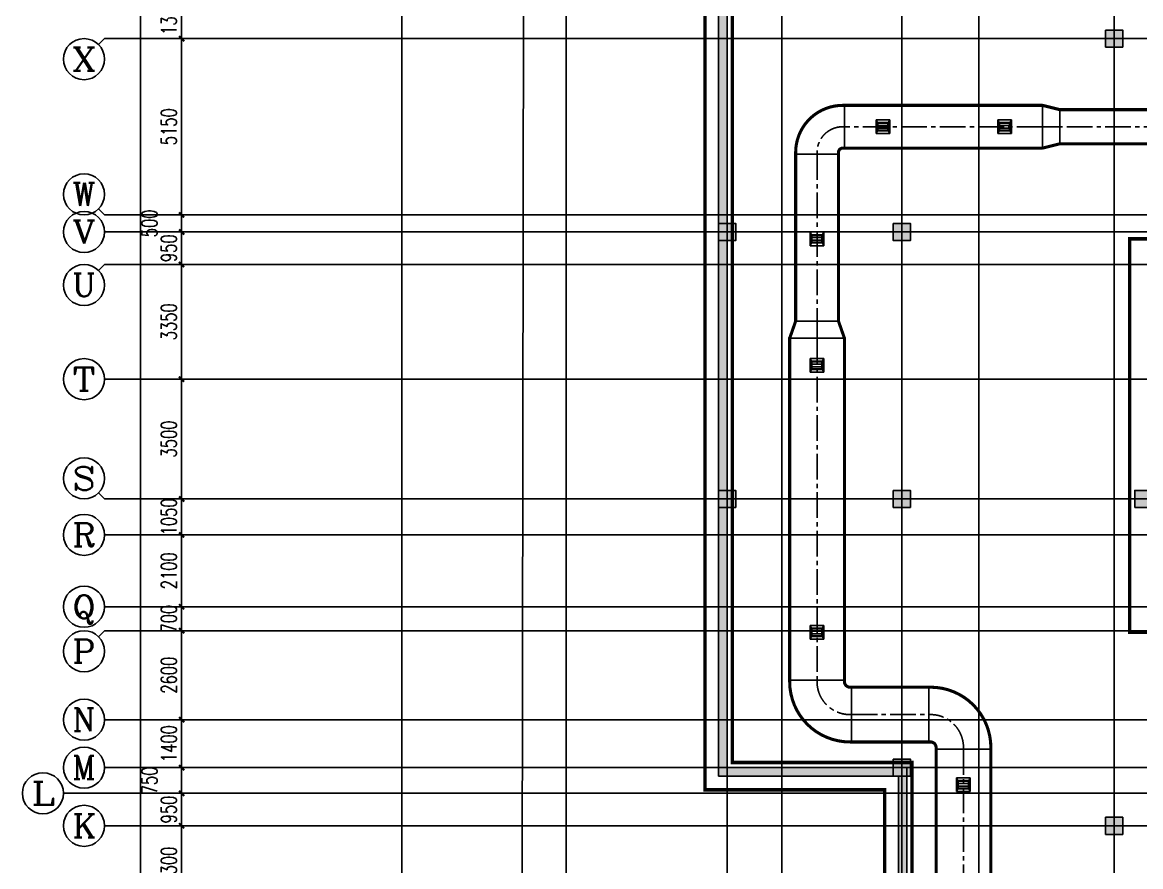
# Model space of a CAD drawing. Extents: x 369444 to 684549, y -549309 to 575337.
# Drawn here: x 369444 to 402098, y 96013 to 120682 of the extents above; entities that cross this region are included whole.
import ezdxf
from ezdxf.enums import TextEntityAlignment as Align

# ---------------------------------------------------------------- set-up
doc = ezdxf.new("R2010")
doc.units = 0
doc.header["$LTSCALE"] = 1000
doc.header["$MEASUREMENT"] = 0
for name, pattern in [('__DASH', [0.35, 0.25, -0.1]), ('CENTER2', [1.125, 0.75, -0.125, 0.125, -0.125]), ('DASH', [0.35, 0.25, -0.1])]:
    doc.linetypes.add(name, pattern=pattern)
for name, color, linetype in [('AXIS', 3, 'Continuous'), ('AXIS_TEXT', 7, 'Continuous'), ('COLUMN', 9, 'Continuous'), ('DOTE', 1, 'Continuous'), ('DUCT-排烟中心线', 5, 'CENTER2'), ('DUCT-排烟法兰', 4, 'Continuous'), ('DUCT-排烟管', 2, 'Continuous'), ('DUCT-排烟管端线', 4, 'Continuous'), ('HS-A-轮廓线-地下室', 3, 'DASH'), ('PUB_HATCH', 8, 'Continuous'), ('WALL', 9, 'Continuous'), ('防火分区线', 7, 'Continuous'), ('风管标注', 3, 'Continuous')]:
    doc.layers.add(name, color=color, linetype=linetype)
doc.layers.add('不要动图层', color=140, linetype='Continuous', plot=False)
doc.styles.add('_TCH_AXIS', font='COMPLEX', dxfattribs={"bigfont": 'GBCBIG'})
doc.styles.add('_TCH_DIM_T3', font='SIMPLEX', dxfattribs={"width": 0.705882, "bigfont": 'GBCBIG'})
doc.styles.add('COMPLEX', font='COMPLEX')
doc.dimstyles.new('_TCH_ARCH&&150', dxfattribs={"dimtxt": 446.25, "dimasz": 150, "dimexe": 375, "dimexo": 450, "dimgap": 150, "dimtad": 1, "dimdec": 0, "dimzin": 0, "dimdsep": 46, "dimtxsty": '_TCH_DIM_T3', "dimblk": 'ARCHTICK', "dimcen": 0.09, "dimclrt": 7, "dimazin": 2, "dimtfac": 1, "dimtdec": 0, "dimtix": 1, "dimtmove": 2, "dimatfit": 3, "dimfxl": 0, "dimtolj": 1, "dimtzin": 0, "dimarcsym": 0})

# ---------------------------------------------------------------- blocks, each defined once
blk = doc.blocks.new('_ArchTick')
at = {"color": 0, "linetype": 'ByBlock', "const_width": 0.4}
blk.add_lwpolyline([(-0.5, -0.5), (0.5, 0.5)], dxfattribs=at)
blk = doc.blocks.new('*D957')
at = {"layer": 'AXIS', "color": 0, "lineweight": -2, "transparency": 16777216}
for p, q in [((377394, 97207), (373719, 97207)), ((374094, 94907), (374094, 97207)), ((377394, 94907), (373719, 94907))]:
    blk.add_line(p, q, dxfattribs=at)
at = {"layer": 'Defpoints', "color": 0, "transparency": 16777216}
for p in [(374094, 97207), (377844, 97207), (377844, 94907)]:
    blk.add_point(p, dxfattribs=at)
at = {"layer": 'AXIS', "color": 0, "lineweight": -2, "transparency": 16777216, "xscale": 150, "yscale": 150, "zscale": 150}
for p, rotation in [((374094, 97207), 90), ((374094, 94907), 270)]:
    blk.add_blockref('_ArchTick', p, dxfattribs=dict(at, rotation=rotation))
at = {"layer": 'AXIS', "color": 7, "lineweight": -2, "transparency": 16777216, "insert": (373721, 96057), "char_height": 446.2, "attachment_point": 5, "rotation": 90, "style": '_TCH_DIM_T3'}
blk.add_mtext('\\A1;2300', dxfattribs=at)
blk = doc.blocks.new('*D958')
at = {"layer": 'AXIS', "color": 0, "lineweight": -2, "transparency": 16777216}
for p, q in [((374094, 98157), (374094, 98307)), ((377394, 98157), (373719, 98157)), ((374094, 97207), (374094, 98157)), ((377394, 97207), (373719, 97207)), ((374094, 97207), (374094, 97057))]:
    blk.add_line(p, q, dxfattribs=at)
at = {"layer": 'Defpoints', "color": 0, "transparency": 16777216}
for p in [(374094, 98157), (377844, 98157), (377844, 97207)]:
    blk.add_point(p, dxfattribs=at)
at = {"layer": 'AXIS', "color": 0, "lineweight": -2, "transparency": 16777216, "xscale": 150, "yscale": 150, "zscale": 150}
for p, rotation in [((374094, 98157), 270), ((374094, 97207), 90)]:
    blk.add_blockref('_ArchTick', p, dxfattribs=dict(at, rotation=rotation))
at = {"layer": 'AXIS', "color": 7, "lineweight": -2, "transparency": 16777216, "insert": (373721, 97682), "char_height": 446.2, "attachment_point": 5, "rotation": 90, "style": '_TCH_DIM_T3'}
blk.add_mtext('\\A1;950', dxfattribs=at)
blk = doc.blocks.new('*D959')
at = {"layer": 'AXIS', "color": 0, "lineweight": -2, "transparency": 16777216}
for p, q in [((377394, 98907), (373719, 98907)), ((374094, 98157), (374094, 98907)), ((377394, 98157), (373719, 98157))]:
    blk.add_line(p, q, dxfattribs=at)
at = {"layer": 'Defpoints', "color": 0, "transparency": 16777216}
for p in [(374094, 98907), (377844, 98907), (377844, 98157)]:
    blk.add_point(p, dxfattribs=at)
at = {"layer": 'AXIS', "color": 0, "lineweight": -2, "transparency": 16777216, "xscale": 150, "yscale": 150, "zscale": 150}
for p, rotation in [((374094, 98907), 90), ((374094, 98157), 270)]:
    blk.add_blockref('_ArchTick', p, dxfattribs=dict(at, rotation=rotation))
at = {"layer": 'AXIS', "color": 7, "lineweight": -2, "transparency": 16777216, "insert": (373157, 98532), "char_height": 446.2, "attachment_point": 5, "rotation": 90, "style": '_TCH_DIM_T3'}
blk.add_mtext('\\A1;750', dxfattribs=at)
blk = doc.blocks.new('*D960')
at = {"layer": 'AXIS', "color": 0, "lineweight": -2, "transparency": 16777216}
for p, q in [((377394, 100307), (373719, 100307)), ((374094, 98907), (374094, 100307)), ((377394, 98907), (373719, 98907))]:
    blk.add_line(p, q, dxfattribs=at)
at = {"layer": 'Defpoints', "color": 0, "transparency": 16777216}
for p in [(374094, 100307), (377844, 100307), (377844, 98907)]:
    blk.add_point(p, dxfattribs=at)
at = {"layer": 'AXIS', "color": 0, "lineweight": -2, "transparency": 16777216, "xscale": 150, "yscale": 150, "zscale": 150}
for p, rotation in [((374094, 100307), 90), ((374094, 98907), 270)]:
    blk.add_blockref('_ArchTick', p, dxfattribs=dict(at, rotation=rotation))
at = {"layer": 'AXIS', "color": 7, "lineweight": -2, "transparency": 16777216, "insert": (373721, 99607), "char_height": 446.2, "attachment_point": 5, "rotation": 90, "style": '_TCH_DIM_T3'}
blk.add_mtext('\\A1;1400', dxfattribs=at)
blk = doc.blocks.new('*D961')
at = {"layer": 'AXIS', "color": 0, "lineweight": -2, "transparency": 16777216}
for p, q in [((377394, 102907), (373719, 102907)), ((374094, 100307), (374094, 102907)), ((377394, 100307), (373719, 100307))]:
    blk.add_line(p, q, dxfattribs=at)
at = {"layer": 'Defpoints', "color": 0, "transparency": 16777216}
for p in [(374094, 102907), (377844, 102907), (377844, 100307)]:
    blk.add_point(p, dxfattribs=at)
at = {"layer": 'AXIS', "color": 0, "lineweight": -2, "transparency": 16777216, "xscale": 150, "yscale": 150, "zscale": 150}
for p, rotation in [((374094, 102907), 90), ((374094, 100307), 270)]:
    blk.add_blockref('_ArchTick', p, dxfattribs=dict(at, rotation=rotation))
at = {"layer": 'AXIS', "color": 7, "lineweight": -2, "transparency": 16777216, "insert": (373721, 101607), "char_height": 446.2, "attachment_point": 5, "rotation": 90, "style": '_TCH_DIM_T3'}
blk.add_mtext('\\A1;2600', dxfattribs=at)
blk = doc.blocks.new('*D962')
at = {"layer": 'AXIS', "color": 0, "lineweight": -2, "transparency": 16777216}
for p, q in [((377394, 103607), (373719, 103607)), ((374094, 103607), (374094, 103757)), ((374094, 102907), (374094, 103607)), ((377394, 102907), (373719, 102907)), ((374094, 102907), (374094, 102757))]:
    blk.add_line(p, q, dxfattribs=at)
at = {"layer": 'Defpoints', "color": 0, "transparency": 16777216}
for p in [(374094, 103607), (377844, 103607), (377844, 102907)]:
    blk.add_point(p, dxfattribs=at)
at = {"layer": 'AXIS', "color": 0, "lineweight": -2, "transparency": 16777216, "xscale": 150, "yscale": 150, "zscale": 150}
for p, rotation in [((374094, 103607), 270), ((374094, 102907), 90)]:
    blk.add_blockref('_ArchTick', p, dxfattribs=dict(at, rotation=rotation))
at = {"layer": 'AXIS', "color": 7, "lineweight": -2, "transparency": 16777216, "insert": (373721, 103257), "char_height": 446.2, "attachment_point": 5, "rotation": 90, "style": '_TCH_DIM_T3'}
blk.add_mtext('\\A1;700', dxfattribs=at)
blk = doc.blocks.new('*D963')
at = {"layer": 'AXIS', "color": 0, "lineweight": -2, "transparency": 16777216}
for p, q in [((377394, 105707), (373719, 105707)), ((374094, 103607), (374094, 105707)), ((377394, 103607), (373719, 103607))]:
    blk.add_line(p, q, dxfattribs=at)
at = {"layer": 'Defpoints', "color": 0, "transparency": 16777216}
for p in [(374094, 105707), (377844, 105707), (377844, 103607)]:
    blk.add_point(p, dxfattribs=at)
at = {"layer": 'AXIS', "color": 0, "lineweight": -2, "transparency": 16777216, "xscale": 150, "yscale": 150, "zscale": 150}
for p, rotation in [((374094, 105707), 90), ((374094, 103607), 270)]:
    blk.add_blockref('_ArchTick', p, dxfattribs=dict(at, rotation=rotation))
at = {"layer": 'AXIS', "color": 7, "lineweight": -2, "transparency": 16777216, "insert": (373721, 104657), "char_height": 446.2, "attachment_point": 5, "rotation": 90, "style": '_TCH_DIM_T3'}
blk.add_mtext('\\A1;2100', dxfattribs=at)
blk = doc.blocks.new('*D964')
at = {"layer": 'AXIS', "color": 0, "lineweight": -2, "transparency": 16777216}
for p, q in [((374094, 106757), (374094, 106907)), ((377394, 106757), (373719, 106757)), ((374094, 105707), (374094, 106757)), ((377394, 105707), (373719, 105707)), ((374094, 105707), (374094, 105557))]:
    blk.add_line(p, q, dxfattribs=at)
at = {"layer": 'Defpoints', "color": 0, "transparency": 16777216}
for p in [(374094, 106757), (377844, 106757), (377844, 105707)]:
    blk.add_point(p, dxfattribs=at)
at = {"layer": 'AXIS', "color": 0, "lineweight": -2, "transparency": 16777216, "xscale": 150, "yscale": 150, "zscale": 150}
for p, rotation in [((374094, 106757), 270), ((374094, 105707), 90)]:
    blk.add_blockref('_ArchTick', p, dxfattribs=dict(at, rotation=rotation))
at = {"layer": 'AXIS', "color": 7, "lineweight": -2, "transparency": 16777216, "insert": (373721, 106232), "char_height": 446.2, "attachment_point": 5, "rotation": 90, "style": '_TCH_DIM_T3'}
blk.add_mtext('\\A1;1050', dxfattribs=at)
blk = doc.blocks.new('*D965')
at = {"layer": 'AXIS', "color": 0, "lineweight": -2, "transparency": 16777216}
for p, q in [((377394, 110257), (373719, 110257)), ((374094, 106757), (374094, 110257)), ((377394, 106757), (373719, 106757))]:
    blk.add_line(p, q, dxfattribs=at)
at = {"layer": 'Defpoints', "color": 0, "transparency": 16777216}
for p in [(374094, 110257), (377844, 110257), (377844, 106757)]:
    blk.add_point(p, dxfattribs=at)
at = {"layer": 'AXIS', "color": 0, "lineweight": -2, "transparency": 16777216, "xscale": 150, "yscale": 150, "zscale": 150}
for p, rotation in [((374094, 110257), 90), ((374094, 106757), 270)]:
    blk.add_blockref('_ArchTick', p, dxfattribs=dict(at, rotation=rotation))
at = {"layer": 'AXIS', "color": 7, "lineweight": -2, "transparency": 16777216, "insert": (373721, 108507), "char_height": 446.2, "attachment_point": 5, "rotation": 90, "style": '_TCH_DIM_T3'}
blk.add_mtext('\\A1;3500', dxfattribs=at)
blk = doc.blocks.new('*D966')
at = {"layer": 'AXIS', "color": 0, "lineweight": -2, "transparency": 16777216}
for p, q in [((377394, 113607), (373719, 113607)), ((374094, 110257), (374094, 113607)), ((377394, 110257), (373719, 110257))]:
    blk.add_line(p, q, dxfattribs=at)
at = {"layer": 'Defpoints', "color": 0, "transparency": 16777216}
for p in [(374094, 113607), (377844, 113607), (377844, 110257)]:
    blk.add_point(p, dxfattribs=at)
at = {"layer": 'AXIS', "color": 0, "lineweight": -2, "transparency": 16777216, "xscale": 150, "yscale": 150, "zscale": 150}
for p, rotation in [((374094, 113607), 90), ((374094, 110257), 270)]:
    blk.add_blockref('_ArchTick', p, dxfattribs=dict(at, rotation=rotation))
at = {"layer": 'AXIS', "color": 7, "lineweight": -2, "transparency": 16777216, "insert": (373721, 111932), "char_height": 446.2, "attachment_point": 5, "rotation": 90, "style": '_TCH_DIM_T3'}
blk.add_mtext('\\A1;3350', dxfattribs=at)
blk = doc.blocks.new('*D967')
at = {"layer": 'AXIS', "color": 0, "lineweight": -2, "transparency": 16777216}
for p, q in [((374094, 114557), (374094, 114707)), ((377394, 114557), (373719, 114557)), ((374094, 113607), (374094, 114557)), ((377394, 113607), (373719, 113607)), ((374094, 113607), (374094, 113457))]:
    blk.add_line(p, q, dxfattribs=at)
at = {"layer": 'Defpoints', "color": 0, "transparency": 16777216}
for p in [(374094, 114557), (377844, 114557), (377844, 113607)]:
    blk.add_point(p, dxfattribs=at)
at = {"layer": 'AXIS', "color": 0, "lineweight": -2, "transparency": 16777216, "xscale": 150, "yscale": 150, "zscale": 150}
for p, rotation in [((374094, 114557), 270), ((374094, 113607), 90)]:
    blk.add_blockref('_ArchTick', p, dxfattribs=dict(at, rotation=rotation))
at = {"layer": 'AXIS', "color": 7, "lineweight": -2, "transparency": 16777216, "insert": (373721, 114082), "char_height": 446.2, "attachment_point": 5, "rotation": 90, "style": '_TCH_DIM_T3'}
blk.add_mtext('\\A1;950', dxfattribs=at)
blk = doc.blocks.new('*D968')
at = {"layer": 'AXIS', "color": 0, "lineweight": -2, "transparency": 16777216}
for p, q in [((377394, 115057), (373719, 115057)), ((374094, 114557), (374094, 115057)), ((377394, 114557), (373719, 114557))]:
    blk.add_line(p, q, dxfattribs=at)
at = {"layer": 'Defpoints', "color": 0, "transparency": 16777216}
for p in [(374094, 115057), (377844, 115057), (377844, 114557)]:
    blk.add_point(p, dxfattribs=at)
at = {"layer": 'AXIS', "color": 0, "lineweight": -2, "transparency": 16777216, "xscale": 150, "yscale": 150, "zscale": 150}
for p, rotation in [((374094, 115057), 90), ((374094, 114557), 270)]:
    blk.add_blockref('_ArchTick', p, dxfattribs=dict(at, rotation=rotation))
at = {"layer": 'AXIS', "color": 7, "lineweight": -2, "transparency": 16777216, "insert": (373157, 114807), "char_height": 446.2, "attachment_point": 5, "rotation": 90, "style": '_TCH_DIM_T3'}
blk.add_mtext('\\A1;500', dxfattribs=at)
blk = doc.blocks.new('*D969')
at = {"layer": 'AXIS', "color": 0, "lineweight": -2, "transparency": 16777216}
for p, q in [((377394, 120207), (373719, 120207)), ((374094, 115057), (374094, 120207)), ((377394, 115057), (373719, 115057))]:
    blk.add_line(p, q, dxfattribs=at)
at = {"layer": 'Defpoints', "color": 0, "transparency": 16777216}
for p in [(374094, 120207), (377844, 120207), (377844, 115057)]:
    blk.add_point(p, dxfattribs=at)
at = {"layer": 'AXIS', "color": 0, "lineweight": -2, "transparency": 16777216, "xscale": 150, "yscale": 150, "zscale": 150}
for p, rotation in [((374094, 120207), 90), ((374094, 115057), 270)]:
    blk.add_blockref('_ArchTick', p, dxfattribs=dict(at, rotation=rotation))
at = {"layer": 'AXIS', "color": 7, "lineweight": -2, "transparency": 16777216, "insert": (373721, 117632), "char_height": 446.2, "attachment_point": 5, "rotation": 90, "style": '_TCH_DIM_T3'}
blk.add_mtext('\\A1;5150', dxfattribs=at)
blk = doc.blocks.new('*D970')
at = {"layer": 'AXIS', "color": 0, "lineweight": -2, "transparency": 16777216}
for p, q in [((377394, 121507), (373719, 121507)), ((374094, 121507), (374094, 121657)), ((374094, 120207), (374094, 121507)), ((377394, 120207), (373719, 120207)), ((374094, 120207), (374094, 120057))]:
    blk.add_line(p, q, dxfattribs=at)
at = {"layer": 'Defpoints', "color": 0, "transparency": 16777216}
for p in [(374094, 121507), (377844, 121507), (377844, 120207)]:
    blk.add_point(p, dxfattribs=at)
at = {"layer": 'AXIS', "color": 0, "lineweight": -2, "transparency": 16777216, "xscale": 150, "yscale": 150, "zscale": 150}
for p, rotation in [((374094, 121507), 270), ((374094, 120207), 90)]:
    blk.add_blockref('_ArchTick', p, dxfattribs=dict(at, rotation=rotation))
at = {"layer": 'AXIS', "color": 7, "lineweight": -2, "transparency": 16777216, "insert": (373721, 120857), "char_height": 446.2, "attachment_point": 5, "rotation": 90, "style": '_TCH_DIM_T3'}
blk.add_mtext('\\A1;1300', dxfattribs=at)
blk = doc.blocks.new('*D1115')
at = {"layer": 'AXIS', "color": 0, "lineweight": -2, "transparency": 16777216}
for p, q in [((377394, 470507), (372519, 470507)), ((372894, 65157), (372894, 470507)), ((377394, 65157), (372519, 65157))]:
    blk.add_line(p, q, dxfattribs=at)
at = {"layer": 'Defpoints', "color": 0, "transparency": 16777216}
for p in [(372894, 470507), (377844, 470507), (377844, 65157)]:
    blk.add_point(p, dxfattribs=at)
at = {"layer": 'AXIS', "color": 0, "lineweight": -2, "transparency": 16777216, "xscale": 150, "yscale": 150, "zscale": 150}
for p, rotation in [((372894, 470507), 90), ((372894, 65157), 270)]:
    blk.add_blockref('_ArchTick', p, dxfattribs=dict(at, rotation=rotation))
at = {"layer": 'AXIS', "color": 7, "lineweight": -2, "transparency": 16777216, "insert": (372521, 267832), "char_height": 446.2, "attachment_point": 5, "rotation": 90, "style": '_TCH_DIM_T3'}
blk.add_mtext('\\A1;405350', dxfattribs=at)
blk = doc.blocks.new('_AXISO')
blk.add_circle((0, 0), 0.5)
at = {"layer": 'AXIS_TEXT', "style": 'COMPLEX', "width": 1.041667}
blk.add_attdef('A', text='', height=0.56, dxfattribs=at).set_placement((-0.25, -0.28), (0.25, -0.28), align=Align.FIT)
blk = doc.blocks.new('column500')
h = blk.add_hatch(color=0)
h.dxf.hatch_style = 1
h.paths.add_polyline_path([(-216381, -381440), (-215881, -381440), (-215881, -380940), (-216381, -380940)])
at = {"color": 0}
blk.add_lwpolyline([(-216381, -381440), (-215881, -381440), (-215881, -380940), (-216381, -380940)], close=True, dxfattribs=at)
blk = doc.blocks.new('N-风管')
at = {"color": 0, "linetype": 'Continuous'}
for p, q in [((38489230330.688972, 3905212305.364264, 2600), (38489230730.688972, 3905212305.364264, 2600)), ((38489233880.188972, 3905212305.364264, 2600), (38489234280.188972, 3905212305.364264, 2600)), ((38489228405.867378, 3905209030.368559, 2600), (38489228805.867378, 3905209030.368559, 2600)), ((38489228405.867378, 3905205330.368559, 2600), (38489228805.867378, 3905205330.368559, 2600)), ((38489228405.867378, 3905197530.368559, 2600), (38489228805.867378, 3905197530.368559, 2600)), ((38489232680.627274, 3905193080.068559, 2600), (38489233080.627274, 3905193080.068559, 2600))]:
    blk.add_line(p, q, dxfattribs=at)
at = {"color": 0}
for p, q in [((38489230330.688972, 3905212305.364264, 2600), (38489230330.688972, 3905211905.364264, 2600)), ((38489230330.688972, 3905212305.364264, 2600), (38489230370.688972, 3905212216.475376, 2600)), ((38489230370.688972, 3905212142.401301, 2600), (38489230682.688972, 3905212142.401301, 2600)), ((38489230730.688972, 3905212305.364264, 2600), (38489230682.688972, 3905212216.475376, 2600)), ((38489230730.688972, 3905211905.364264, 2600), (38489230730.688972, 3905212305.364264, 2600)), ((38489233880.188972, 3905212305.364264, 2600), (38489233880.188972, 3905211905.364264, 2600)), ((38489233880.188972, 3905212305.364264, 2600), (38489233920.188972, 3905212216.475376, 2600)), ((38489233920.188972, 3905212142.401301, 2600), (38489234232.188972, 3905212142.401301, 2600)), ((38489234280.188972, 3905212305.364264, 2600), (38489234232.188972, 3905212216.475376, 2600)), ((38489234280.188972, 3905211905.364264, 2600), (38489234280.188972, 3905212305.364264, 2600)), ((38489230370.688972, 3905211994.253153, 2600), (38489230330.688972, 3905211905.364264, 2600)), ((38489230330.688972, 3905211905.364264, 2600), (38489230730.688972, 3905211905.364264, 2600)), ((38489230370.688972, 3905212068.327228, 2600), (38489230682.688972, 3905212068.327228, 2600)), ((38489230730.688972, 3905211905.364264, 2600), (38489230682.688972, 3905211994.253153, 2600)), ((38489233920.188972, 3905211994.253153, 2600), (38489233880.188972, 3905211905.364264, 2600)), ((38489233880.188972, 3905211905.364264, 2600), (38489234280.188972, 3905211905.364264, 2600)), ((38489233920.188972, 3905212068.327228, 2600), (38489234232.188972, 3905212068.327228, 2600)), ((38489234280.188972, 3905211905.364264, 2600), (38489234232.188972, 3905211994.253153, 2600)), ((38489228405.867378, 3905209030.368559, 2600), (38489228405.867378, 3905208630.368559, 2600)), ((38489228405.867378, 3905209030.368559, 2600), (38489228445.867378, 3905208941.47967, 2600)), ((38489228445.867378, 3905208867.405596, 2600), (38489228757.867378, 3905208867.405596, 2600)), ((38489228805.867378, 3905209030.368559, 2600), (38489228757.867378, 3905208941.47967, 2600)), ((38489228805.867378, 3905208630.368559, 2600), (38489228805.867378, 3905209030.368559, 2600)), ((38489228445.867378, 3905208719.257448, 2600), (38489228405.867378, 3905208630.368559, 2600)), ((38489228405.867378, 3905208630.368559, 2600), (38489228805.867378, 3905208630.368559, 2600)), ((38489228445.867378, 3905208793.331522, 2600), (38489228757.867378, 3905208793.331522, 2600)), ((38489228805.867378, 3905208630.368559, 2600), (38489228757.867378, 3905208719.257448, 2600)), ((38489228405.867378, 3905205330.368559, 2600), (38489228405.867378, 3905204930.368559, 2600)), ((38489228405.867378, 3905205330.368559, 2600), (38489228445.867378, 3905205241.47967, 2600)), ((38489228805.867378, 3905205330.368559, 2600), (38489228757.867378, 3905205241.47967, 2600)), ((38489228805.867378, 3905204930.368559, 2600), (38489228805.867378, 3905205330.368559, 2600)), ((38489228445.867378, 3905205019.257448, 2600), (38489228405.867378, 3905204930.368559, 2600)), ((38489228405.867378, 3905204930.368559, 2600), (38489228805.867378, 3905204930.368559, 2600)), ((38489228445.867378, 3905205167.405596, 2600), (38489228757.867378, 3905205167.405596, 2600)), ((38489228445.867378, 3905205093.331522, 2600), (38489228757.867378, 3905205093.331522, 2600)), ((38489228805.867378, 3905204930.368559, 2600), (38489228757.867378, 3905205019.257448, 2600)), ((38489228405.867378, 3905197530.368559, 2600), (38489228405.867378, 3905197130.368559, 2600)), ((38489228405.867378, 3905197530.368559, 2600), (38489228445.867378, 3905197441.47967, 2600)), ((38489228805.867378, 3905197530.368559, 2600), (38489228757.867378, 3905197441.47967, 2600)), ((38489228805.867378, 3905197130.368559, 2600), (38489228805.867378, 3905197530.368559, 2600)), ((38489228445.867378, 3905197219.257448, 2600), (38489228405.867378, 3905197130.368559, 2600)), ((38489228405.867378, 3905197130.368559, 2600), (38489228805.867378, 3905197130.368559, 2600)), ((38489228445.867378, 3905197367.405596, 2600), (38489228757.867378, 3905197367.405596, 2600)), ((38489228445.867378, 3905197293.331522, 2600), (38489228757.867378, 3905197293.331522, 2600)), ((38489228805.867378, 3905197130.368559, 2600), (38489228757.867378, 3905197219.257448, 2600)), ((38489232680.627274, 3905193080.068559, 2600), (38489232680.627274, 3905192680.068559, 2600)), ((38489232680.627274, 3905193080.068559, 2600), (38489232720.627274, 3905192991.17967, 2600)), ((38489232720.627274, 3905192917.105596, 2600), (38489233032.627274, 3905192917.105596, 2600)), ((38489232720.627274, 3905192843.031522, 2600), (38489233032.627274, 3905192843.031522, 2600)), ((38489233080.627274, 3905193080.068559, 2600), (38489233032.627274, 3905192991.17967, 2600)), ((38489233080.627274, 3905192680.068559, 2600), (38489233080.627274, 3905193080.068559, 2600)), ((38489232720.627274, 3905192768.957448, 2600), (38489232680.627274, 3905192680.068559, 2600)), ((38489232680.627274, 3905192680.068559, 2600), (38489233080.627274, 3905192680.068559, 2600)), ((38489233080.627274, 3905192680.068559, 2600), (38489233032.627274, 3905192768.957448, 2600))]:
    blk.add_line(p, q, dxfattribs=at)
at = {"color": 0, "lineweight": 40}
for p, q in [((38489230370.688972, 3905212216.475376, 2600), (38489230370.688972, 3905211994.253153, 2600)), ((38489230682.688972, 3905212216.475376, 2600), (38489230370.688972, 3905212216.475376, 2600)), ((38489230682.688972, 3905211994.253153, 2600), (38489230682.688972, 3905212216.475376, 2600)), ((38489233920.188972, 3905212216.475376, 2600), (38489233920.188972, 3905211994.253153, 2600)), ((38489234232.188972, 3905212216.475376, 2600), (38489233920.188972, 3905212216.475376, 2600)), ((38489234232.188972, 3905211994.253153, 2600), (38489234232.188972, 3905212216.475376, 2600)), ((38489230682.688972, 3905211994.253153, 2600), (38489230370.688972, 3905211994.253153, 2600)), ((38489234232.188972, 3905211994.253153, 2600), (38489233920.188972, 3905211994.253153, 2600)), ((38489228445.867378, 3905208941.47967, 2600), (38489228445.867378, 3905208719.257448, 2600)), ((38489228757.867378, 3905208941.47967, 2600), (38489228445.867378, 3905208941.47967, 2600)), ((38489228757.867378, 3905208719.257448, 2600), (38489228757.867378, 3905208941.47967, 2600)), ((38489228757.867378, 3905208719.257448, 2600), (38489228445.867378, 3905208719.257448, 2600)), ((38489228445.867378, 3905205241.47967, 2600), (38489228445.867378, 3905205019.257448, 2600)), ((38489228757.867378, 3905205241.47967, 2600), (38489228445.867378, 3905205241.47967, 2600)), ((38489228757.867378, 3905205019.257448, 2600), (38489228445.867378, 3905205019.257448, 2600)), ((38489228757.867378, 3905205019.257448, 2600), (38489228757.867378, 3905205241.47967, 2600)), ((38489228445.867378, 3905197441.47967, 2600), (38489228445.867378, 3905197219.257448, 2600)), ((38489228757.867378, 3905197441.47967, 2600), (38489228445.867378, 3905197441.47967, 2600)), ((38489228757.867378, 3905197219.257448, 2600), (38489228757.867378, 3905197441.47967, 2600)), ((38489228757.867378, 3905197219.257448, 2600), (38489228445.867378, 3905197219.257448, 2600)), ((38489232720.627274, 3905192991.17967, 2600), (38489232720.627274, 3905192768.957448, 2600)), ((38489233032.627274, 3905192991.17967, 2600), (38489232720.627274, 3905192991.17967, 2600)), ((38489233032.627274, 3905192768.957448, 2600), (38489233032.627274, 3905192991.17967, 2600)), ((38489233032.627274, 3905192768.957448, 2600), (38489232720.627274, 3905192768.957448, 2600))]:
    blk.add_line(p, q, dxfattribs=at)
at = {"layer": 'DUCT-排烟中心线', "color": 0}
for p, q in [((38489229405.867378, 3905212105.364252), (38489229355.867378, 3905212105.364252)), ((38489235189.865494, 3905212105.364264), (38489229406.067383, 3905212105.364252)), ((38489235689.865494, 3905212105.364264), (38489235189.865494, 3905212105.364264)), ((38489249020.664642, 3905212105.364264), (38489235690.065483, 3905212105.364264)), ((38489228605.867378, 3905211355.364252), (38489228605.867378, 3905211305.364252)), ((38489228605.867378, 3905211305.164252), (38489228605.867378, 3905206425.533332)), ((38489228605.867378, 3905206425.333332), (38489228605.867378, 3905205925.333332)), ((38489228605.867378, 3905205925.133332), (38489228605.867378, 3905195940.2)), ((38489228605.867378, 3905195940), (38489228605.867378, 3905195890)), ((38489229565.867378, 3905194930), (38489229615.867378, 3905194930)), ((38489229616.067383, 3905194930), (38489231870.427269, 3905194930)), ((38489231870.627274, 3905194930), (38489231920.627274, 3905194930)), ((38489232880.627274, 3905193970), (38489232880.627274, 3905193920)), ((38489232880.627274, 3905193919.8), (38489232880.627274, 3905185455.568555))]:
    blk.add_line(p, q, dxfattribs=at)
for centre, radius, start, end in [((38489229355.867393, 3905211355.364252), 750, 90.0000005736, 179.9999999636), ((38489229565.867378, 3905195890), 960, 180.0000000285, 270), ((38489231920.627274, 3905193970), 960, 0.0000000285, 90)]:
    blk.add_arc(centre, radius, start, end, dxfattribs=at)
at = {"layer": 'DUCT-排烟法兰', "color": 0}
for p, q in [((38489229405.967377, 3905211450.364252), (38489229405.967377, 3905212760.364252)), ((38489235189.76548, 3905212760.364264), (38489235189.76548, 3905211450.364264)), ((38489235689.965477, 3905212635.364264), (38489235689.965477, 3905211575.364264)), ((38489227950.867378, 3905211305.264252), (38489229260.867378, 3905211305.264252)), ((38489229260.867378, 3905206425.433332), (38489227950.867378, 3905206425.433332)), ((38489227765.867378, 3905205925.233332), (38489229445.867378, 3905205925.233332)), ((38489229445.867378, 3905195940.1), (38489227765.867378, 3905195940.1)), ((38489229615.967377, 3905194090), (38489229615.967377, 3905195770)), ((38489231870.527267, 3905195770), (38489231870.527267, 3905194090)), ((38489232040.627274, 3905193919.9), (38489233720.627274, 3905193919.9))]:
    blk.add_line(p, q, dxfattribs=at)
at = {"layer": 'DUCT-排烟管', "color": 0, "const_width": 90}
for points in [[(38489229355.867378, 3905212730.364252, 0.4142135635), (38489227980.867393, 3905211355.364252)], [(38489229355.867378, 3905211480.364252, 0.4142135948), (38489229230.867378, 3905211355.364252)], [(38489227805.867378, 3905195890, 0.4142135623), (38489229565.867378, 3905194130)], [(38489229405.867378, 3905195890, 0.4142135624), (38489229565.867378, 3905195730)]]:
    blk.add_lwpolyline(points, format="xyb", dxfattribs=at)
for points in [[(38489229405.867378, 3905212730.364252), (38489229355.867378, 3905212730.364252)], [(38489235189.865494, 3905212730.364264), (38489229406.067383, 3905212730.364252)], [(38489235689.865494, 3905212605.364264), (38489235189.865494, 3905212730.364264)], [(38489249020.664642, 3905212605.364264), (38489235690.065483, 3905212605.364264)], [(38489229355.867378, 3905211480.364252), (38489229405.867378, 3905211480.364252)], [(38489229406.067383, 3905211480.364252), (38489235189.865494, 3905211480.364264)], [(38489235689.865494, 3905211605.364264), (38489235189.865494, 3905211480.364264)], [(38489235690.065483, 3905211605.364264), (38489249020.664642, 3905211605.364264)], [(38489227980.867378, 3905211355.364252), (38489227980.867378, 3905211305.364252)], [(38489227980.867378, 3905211305.164252), (38489227980.867378, 3905206425.533332)], [(38489229230.867378, 3905211305.364252), (38489229230.867378, 3905211355.364252)], [(38489229230.867378, 3905206425.533332), (38489229230.867378, 3905211305.164252)], [(38489227980.867378, 3905206425.333332), (38489227805.867378, 3905205925.333332)], [(38489229230.867378, 3905206425.333332), (38489229405.867378, 3905205925.333332)], [(38489227805.867378, 3905205925.133332), (38489227805.867378, 3905195940.2)], [(38489229405.867378, 3905195940.2), (38489229405.867378, 3905205925.133332)], [(38489227805.867378, 3905195940), (38489227805.867378, 3905195890)], [(38489229405.867378, 3905195890), (38489229405.867378, 3905195940)], [(38489229615.867378, 3905195730), (38489229565.867378, 3905195730)], [(38489231870.427269, 3905195730), (38489229616.067383, 3905195730)], [(38489231870.627274, 3905195730), (38489231920.627274, 3905195730)], [(38489229565.867378, 3905194130), (38489229615.867378, 3905194130)], [(38489229616.067383, 3905194130), (38489231870.427269, 3905194130)], [(38489231920.627274, 3905194130), (38489231870.627274, 3905194130)], [(38489232080.627274, 3905193920), (38489232080.627274, 3905193970)], [(38489232080.627274, 3905193919.8), (38489232080.627274, 3905185455.568555)], [(38489233680.627274, 3905193970), (38489233680.627274, 3905193920)], [(38489233680.627274, 3905185455.568555), (38489233680.627274, 3905193919.8)]]:
    blk.add_lwpolyline(points, dxfattribs=at)
at = {"layer": 'DUCT-排烟管', "color": 0, "extrusion": (0, 0, -1), "const_width": 90}
for points in [[(-38489231920.627274, 3905195730, 0.4142135623), (-38489233680.627274, 3905193970)], [(-38489231920.627274, 3905194130, 0.4142135624), (-38489232080.627274, 3905193970)]]:
    blk.add_lwpolyline(points, format="xyb", dxfattribs=at)
at = {"layer": 'DUCT-排烟管端线', "color": 0}
for p, q in [((38489229405.867378, 3905212730.364252), (38489229405.867378, 3905211480.364252)), ((38489229406.067383, 3905212730.364252), (38489229406.067383, 3905211480.364252)), ((38489235189.865494, 3905212730.364264), (38489235189.865494, 3905211480.364264)), ((38489235189.865494, 3905211480.364264), (38489235189.865494, 3905212730.364264)), ((38489235689.865494, 3905211605.364264), (38489235689.865494, 3905212605.364264)), ((38489235690.065483, 3905212605.364264), (38489235690.065483, 3905211605.364264)), ((38489227980.867378, 3905211305.364252), (38489229230.867378, 3905211305.364252)), ((38489229230.867378, 3905211305.164252), (38489227980.867378, 3905211305.164252)), ((38489227980.867378, 3905206425.533332), (38489229230.867378, 3905206425.533332)), ((38489229230.867378, 3905206425.333332), (38489227980.867378, 3905206425.333332)), ((38489227805.867378, 3905205925.333332), (38489229405.867378, 3905205925.333332)), ((38489229405.867378, 3905205925.133332), (38489227805.867378, 3905205925.133332)), ((38489227805.867378, 3905195940.2), (38489229405.867378, 3905195940.2)), ((38489227805.867378, 3905195940), (38489229405.867378, 3905195940)), ((38489229615.867378, 3905194130), (38489229615.867378, 3905195730)), ((38489229616.067383, 3905195730), (38489229616.067383, 3905194130)), ((38489231870.427269, 3905194130), (38489231870.427269, 3905195730)), ((38489231870.627274, 3905195730), (38489231870.627274, 3905194130)), ((38489233680.627274, 3905193920), (38489232080.627274, 3905193920)), ((38489233680.627274, 3905193919.8), (38489232080.627274, 3905193919.8))]:
    blk.add_line(p, q, dxfattribs=at)

msp = doc.modelspace()

# ---------------------------------------------------------------- hatches: boundary and pattern name
at = {"layer": 'PUB_HATCH', "linetype": 'ByBlock'}
for points in [[(390024.5, 177507), (389774.5, 177257), (389774.5, 98657), (390024.5, 98907)], [(390024.5, 98907), (389774.5, 98657), (395024.5, 98657), (395274.5, 98907)], [(395274.5, 98907), (395024.5, 98657), (395024.5, 75057), (395274.5, 75057)]]:
    msp.add_hatch(color=256, dxfattribs=at).paths.add_polyline_path(points)

# ---------------------------------------------------------------- linework, layer by layer
at = {"layer": 'AXIS'}
for p, q in [((371668.7, 120031.2), (371844.4, 120207)), ((377844.4, 120207), (371844.4, 120207)), ((371668.7, 115232.7), (371844.4, 115057)), ((377844.4, 115057), (371844.4, 115057)), ((377844.4, 114557), (371844.4, 114557)), ((371668.7, 113431.2), (371844.4, 113607)), ((377844.4, 113607), (371844.4, 113607)), ((377844.4, 110257), (371844.4, 110257)), ((371668.7, 106932.7), (371844.4, 106757)), ((377844.4, 106757), (371844.4, 106757)), ((377844.4, 105707), (371844.4, 105707)), ((377844.4, 103606.9), (371844.4, 103606.9)), ((371668.7, 102731.2), (371844.4, 102907)), ((377844.4, 102907), (371844.4, 102907)), ((377844.4, 100307), (371844.4, 100307)), ((377844.4, 98907), (371844.4, 98907)), ((377844.4, 98157), (370644.4, 98157)), ((377844.4, 97207), (371844.4, 97207))]:
    msp.add_line(p, q, dxfattribs=at)
at = {"layer": 'DOTE', "color": 8}
for p, q in [((380524.5, 59364.2), (380524.5, 476704.8)), ((385324.5, 59364.2), (385324.5, 476704.8)), ((390024.5, 59364.2), (390024.5, 476704.8)), ((391624.5, 59364.2), (391624.5, 476704.8)), ((395124.5, 59364.2), (395124.5, 476704.8)), ((397374.5, 59364.2), (397374.5, 476704.8)), ((401324.5, 59364.2), (401324.5, 261807))]:
    msp.add_line(p, q, dxfattribs=at)
at = {"layer": 'DOTE', "color": 8, "lineweight": -2}
for p, q in [((377844.4, 120207), (624570.9, 120207)), ((377844.4, 115057), (624570.9, 115057)), ((377844.4, 114557), (624570.9, 114557)), ((377844.4, 113607), (624570.9, 113607)), ((377844.4, 110257), (624570.9, 110257)), ((377844.4, 106757), (624570.9, 106757)), ((377844.4, 105707), (624570.9, 105707)), ((377844.4, 103606.9), (624570.9, 103606.9)), ((377844.4, 102907), (624570.9, 102907)), ((377844.4, 100307), (624570.9, 100307)), ((377844.4, 98907), (624570.9, 98907)), ((377844.4, 98157), (624570.9, 98157)), ((377844.4, 97207), (624570.9, 97207))]:
    msp.add_line(p, q, dxfattribs=at)
at = {"layer": 'HS-A-轮廓线-地下室', "lineweight": -2, "ltscale": 8}
msp.add_lwpolyline([(389774.5, 177257), (389774.5, 98657), (395024.5, 98657), (395024.5, 70307), (402174.5, 70307), (402174.5, 64907), (406424.5, 64907), (406424.5, 65307), (413924.5, 65307), (413924.5, 66307), (420224.5, 66307), (420224.5, 65307), (427724.5, 65307), (427724.5, 64907), (436324.5, 64907), (436324.5, 65307), (443824.5, 65307), (443824.5, 66307), (450124.5, 66307), (450124.5, 65307), (457624.5, 65307), (457624.5, 64907), (486824.5, 64907)], dxfattribs=at)
at = {"layer": 'WALL', "linetype": 'ByBlock'}
for p, q in [((390024.5, 177507), (390024.5, 98907)), ((389774.5, 177257), (389774.5, 98657)), ((389774.5, 98657), (395024.5, 98657)), ((390024.5, 98907), (395274.5, 98907)), ((395024.5, 98657), (395024.5, 75057)), ((395274.5, 98907), (395274.5, 75057))]:
    msp.add_line(p, q, dxfattribs=at)
at = {"layer": '不要动图层'}
msp.add_lwpolyline([(374141.4, 480401.6), (608632.4, 480035.6), (630599.4, 458002.6), (630103.6, 140971.4), (534606.6, 140971.5), (534606.6, 44667.5), (383961.4, 44901.6), (384134.4, 155731.6), (384114.4, 173450.6), (374190.4, 173466.6), (373839.4, 234426.6), (373748.4, 250410.6), (374011.4, 393904.6)], close=True, dxfattribs=at)
at = {"layer": '防火分区线', "linetype": '__DASH', "lineweight": -2, "ltscale": 8, "const_width": 100}
for points in [[(402574.5, 69907), (394624.5, 69907), (394624.5, 98257), (389374.5, 98257), (389374.5, 177657)], [(403774.5, 76057), (401774.5, 76057), (401774.5, 70707), (395424.5, 70707), (395424.5, 99057), (390174.5, 99057), (390174.5, 176857)], [(403774.5, 114357), (401774.5, 114357), (401774.5, 102857), (406674.5, 102857)]]:
    msp.add_lwpolyline(points, dxfattribs=at)

# ---------------------------------------------------------------- block references
at = {"layer": 'AXIS', "lineweight": -2}
ref = msp.add_blockref('_AXISO', (371244.4, 119607), dxfattribs=dict(at, xscale=1200, yscale=1200, zscale=1200))
ref.add_attrib('A', 'X', dxfattribs={"layer": 'AXIS_TEXT', "lineweight": -2, "ltscale": 6, "height": 678.8, "style": '_TCH_AXIS', "width": 1.166667}).set_placement((370905, 119267.6), (371583.8, 119267.6), align=Align.FIT)
ref = msp.add_blockref('_AXISO', (371244.4, 115657), dxfattribs=dict(at, xscale=1200, yscale=1200, zscale=1200))
ref.add_attrib('A', 'W', dxfattribs={"layer": 'AXIS_TEXT', "lineweight": -2, "ltscale": 6, "height": 678.8, "style": '_TCH_AXIS', "width": 0.954545}).set_placement((370905, 115317.6), (371583.8, 115317.6), align=Align.FIT)
ref = msp.add_blockref('_AXISO', (371244.4, 114557), dxfattribs=dict(at, xscale=1200, yscale=1200, zscale=1200))
ref.add_attrib('A', 'V', dxfattribs={"layer": 'AXIS_TEXT', "lineweight": -2, "ltscale": 6, "height": 678.8, "style": '_TCH_AXIS', "width": 1.166667}).set_placement((370905, 114217.6), (371583.8, 114217.6), align=Align.FIT)
ref = msp.add_blockref('_AXISO', (371244.4, 113007), dxfattribs=dict(at, xscale=1200, yscale=1200, zscale=1200))
ref.add_attrib('A', 'U', dxfattribs={"layer": 'AXIS_TEXT', "lineweight": -2, "ltscale": 6, "height": 678.8, "style": '_TCH_AXIS', "width": 1.05}).set_placement((370905, 112667.6), (371583.8, 112667.6), align=Align.FIT)
ref = msp.add_blockref('_AXISO', (371244.4, 110257), dxfattribs=dict(at, xscale=1200, yscale=1200, zscale=1200))
ref.add_attrib('A', 'T', dxfattribs={"layer": 'AXIS_TEXT', "lineweight": -2, "ltscale": 6, "height": 678.8, "style": '_TCH_AXIS', "width": 1.4}).set_placement((370905, 109917.6), (371583.8, 109917.6), align=Align.FIT)
ref = msp.add_blockref('_AXISO', (371244.4, 107357), dxfattribs=dict(at, xscale=1200, yscale=1200, zscale=1200))
ref.add_attrib('A', 'S', dxfattribs={"layer": 'AXIS_TEXT', "lineweight": -2, "ltscale": 6, "height": 678.8, "style": '_TCH_AXIS', "width": 1.5}).set_placement((370905, 107017.6), (371583.8, 107017.6), align=Align.FIT)
ref = msp.add_blockref('_AXISO', (371244.4, 105707), dxfattribs=dict(at, xscale=1200, yscale=1200, zscale=1200))
ref.add_attrib('A', 'R', dxfattribs={"layer": 'AXIS_TEXT', "lineweight": -2, "ltscale": 6, "height": 678.8, "style": '_TCH_AXIS', "width": 1.166667}).set_placement((370905, 105367.6), (371583.8, 105367.6), align=Align.FIT)
ref = msp.add_blockref('_AXISO', (371244.4, 103606.9), dxfattribs=dict(at, xscale=1200, yscale=1200, zscale=1200))
ref.add_attrib('A', 'Q', dxfattribs={"layer": 'AXIS_TEXT', "lineweight": -2, "ltscale": 6, "height": 678.8, "style": '_TCH_AXIS', "width": 1.3125}).set_placement((370905, 103267.5), (371583.8, 103267.5), align=Align.FIT)
ref = msp.add_blockref('_AXISO', (371244.4, 102307), dxfattribs=dict(at, xscale=1200, yscale=1200, zscale=1200))
ref.add_attrib('A', 'P', dxfattribs={"layer": 'AXIS_TEXT', "lineweight": -2, "ltscale": 6, "height": 678.8, "style": '_TCH_AXIS', "width": 1.235294}).set_placement((370905, 101967.6), (371583.8, 101967.6), align=Align.FIT)
ref = msp.add_blockref('_AXISO', (371244.4, 100307), dxfattribs=dict(at, xscale=1200, yscale=1200, zscale=1200))
ref.add_attrib('A', 'N', dxfattribs={"layer": 'AXIS_TEXT', "lineweight": -2, "ltscale": 6, "height": 678.8, "style": '_TCH_AXIS', "width": 1.105263}).set_placement((370905, 99967.6), (371583.8, 99967.6), align=Align.FIT)
ref = msp.add_blockref('_AXISO', (371244.4, 98907), dxfattribs=dict(at, xscale=1200, yscale=1200, zscale=1200))
ref.add_attrib('A', 'M', dxfattribs={"layer": 'AXIS_TEXT', "lineweight": -2, "ltscale": 6, "height": 678.8, "style": '_TCH_AXIS'}).set_placement((370905, 98567.6), (371583.8, 98567.6), align=Align.FIT)
ref = msp.add_blockref('_AXISO', (370044.4, 98157), dxfattribs=dict(at, xscale=1200, yscale=1200, zscale=1200))
ref.add_attrib('A', 'L', dxfattribs={"layer": 'AXIS_TEXT', "lineweight": -2, "ltscale": 6, "height": 678.8, "style": '_TCH_AXIS', "width": 1.4}).set_placement((369705, 97817.6), (370383.8, 97817.6), align=Align.FIT)
ref = msp.add_blockref('_AXISO', (371244.4, 97207), dxfattribs=dict(at, xscale=1200, yscale=1200, zscale=1200))
ref.add_attrib('A', 'K', dxfattribs={"layer": 'AXIS_TEXT', "lineweight": -2, "ltscale": 6, "height": 678.8, "style": '_TCH_AXIS', "width": 1.105263}).set_placement((370905, 96867.6), (371583.8, 96867.6), align=Align.FIT)
at = {"layer": 'COLUMN', "color": 8, "rotation": 270}
for p in [(782514.4, -95923.9), (771214.4, -101573.9), (776314.4, -101573.9), (771214.4, -109373.9), (776314.4, -109373.9), (776314.4, -117223.9), (782514.4, -118923.9)]:
    msp.add_blockref('column500', p, dxfattribs=at)
at = {"layer": 'COLUMN', "color": 8, "xscale": -1, "rotation": 270}
msp.add_blockref('column500', (783364.4, 322887.9), dxfattribs=at)
at = {"layer": '风管标注', "color": 8}
msp.add_blockref('N-风管', (-38488835956.2, -3905094473.4), dxfattribs=at)

# ---------------------------------------------------------------- dimensions: what is measured, and where the dimension line sits
at = {"layer": 'AXIS', "lineweight": -2}
for p1, p2, distance, text, picture, middle in [((377844.4, 65157), (377844.4, 470507), 4950, '405350', '*D1115', (372521.3, 267832)), ((377844.4, 120207), (377844.4, 121507), 3750, '1300', '*D970', (373721.3, 120857)), ((377844.4, 115057), (377844.4, 120207), 3750, '5150', '*D969', (373721.3, 117632)), ((377844.4, 113607), (377844.4, 114557), 3750, '950', '*D967', (373721.3, 114082)), ((377844.4, 110257), (377844.4, 113607), 3750, '3350', '*D966', (373721.3, 111932)), ((377844.4, 106757), (377844.4, 110257), 3750, '3500', '*D965', (373721.3, 108507)), ((377844.4, 105707), (377844.4, 106757), 3750, '1050', '*D964', (373721.3, 106232)), ((377844.4, 103606.9), (377844.4, 105707), 3750, '2100', '*D963', (373721.3, 104656.9)), ((377844.4, 102907), (377844.4, 103606.9), 3750, '700', '*D962', (373721.3, 103256.9)), ((377844.4, 100307), (377844.4, 102907), 3750, '2600', '*D961', (373721.3, 101607)), ((377844.4, 98907), (377844.4, 100307), 3750, '1400', '*D960', (373721.3, 99607)), ((377844.4, 97207), (377844.4, 98157), 3750, '950', '*D958', (373721.3, 97682)), ((377844.4, 94907), (377844.4, 97207), 3750, '2300', '*D957', (373721.3, 96057))]:
    dim = msp.add_aligned_dim(p1=p1, p2=p2, distance=distance, text=text, dimstyle='_TCH_ARCH&&150', dxfattribs=at)
    dim.commit()
    dim.dimension.update_dxf_attribs({"geometry": picture, "text_midpoint": middle})
for base, p1, p2, text, picture, middle in [((374094.4, 115057), (377844.4, 114557), (377844.4, 115057), '500', '*D968', (373156.9, 114807)), ((374094.4, 98907), (377844.4, 98157), (377844.4, 98907), '750', '*D959', (373156.9, 98532))]:
    dim = msp.add_linear_dim(base=base, p1=p1, p2=p2, angle=90, text=text, dimstyle='_TCH_ARCH&&150', dxfattribs=at)
    dim.commit()
    dim.dimension.update_dxf_attribs({"geometry": picture, "text_midpoint": middle, "dimtype": 161})

doc.saveas('drawing.dxf')
